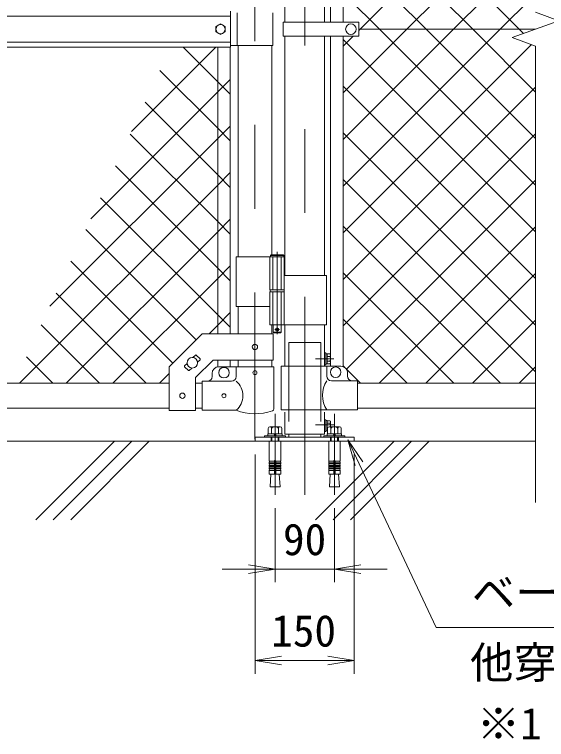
# Model space of a CAD drawing. Units: millimetres, scale not verified. Extents: x -4200 to 4200, y -2970 to 2970.
# Drawn here: x 1802 to 2609, y -491 to 609 of the extents above; entities that cross this region are included whole.
import ezdxf
from ezdxf.enums import TextEntityAlignment as Align

# ---------------------------------------------------------------- set-up
doc = ezdxf.new("R2010")
doc.units = ezdxf.units.MM
doc.header["$LTSCALE"] = 20
doc.linetypes.add('DASHED', pattern=[7.5, 6, -1.5])
doc.linetypes.add('USER1', pattern=[50.8, 31.75, -6.35, 6.35, -6.35])
for name, color, linetype, lineweight in [('0-1_D-BMK', 2, 'USER1', 13), ('0-2_D-STR1', 1, 'Continuous', 18), ('0-3_D-STR3', 3, 'Continuous', 13), ('0-4_D-STR-DIM', 7, 'Continuous', 9), ('0-5_0', 3, 'Continuous', 18), ('0-6_D-STR-TXT', 7, 'Continuous', 9), ('0-7_D-STR2', 7, 'Continuous', 9), ('0-9_D-BGD', 7, 'Continuous', 9), ('0-A_1', 7, 'Continuous', 9)]:
    doc.layers.add(name, color=color, linetype=linetype, lineweight=lineweight)
doc.styles.add('ＭＳ ゴシック', font='')
doc.styles.get('ＭＳ ゴシック').set_extended_font_data('MS Gothic')

# ---------------------------------------------------------------- blocks, each defined once
blk = doc.blocks.new('_Open')
at = {"layer": '0-5_0', "color": 7, "lineweight": 9}
blk.add_line((-20, 3.33), (0, 0), dxfattribs=at)
blk.add_lwpolyline([(-20, -3.33), (0, 0), (-20, 0)], dxfattribs=at)

msp = doc.modelspace()

# ---------------------------------------------------------------- linework, layer by layer
at = {"layer": '0-1_D-BMK'}
for p, q in [((2166.59, 1203.1), (2166.59, -35.29)), ((2241.99, 1196.61), (2241.99, -120.04)), ((2200.15, 248.79), (2200.15, 123.9)), ((2196.52, 130.87), (2203.78, 130.87)), ((2285.97, 86.37), (2258.52, 86.37)), ((2196.99, 2.97), (2196.99, -120.04)), ((2286.99, 2.97), (2286.99, -120.04)), ((2285.97, -13.63), (2258.52, -13.63))]:
    msp.add_line(p, q, dxfattribs=at)
at = {"layer": '0-2_D-STR1'}
for p, q in [((2211.74, 903.87), (2211.74, 596.87)), ((2272.24, 903.87), (2272.24, 596.87)), ((2211.74, 575.87), (2211.74, 212.87)), ((2272.24, 575.87), (2272.24, 212.87)), ((2141.19, 561.37), (2141.19, 240.87)), ((2191.99, 561.37), (2191.99, 243.87)), ((2141.19, 165.87), (2141.19, 124.42)), ((2191.99, 137.87), (2191.99, 124.42)), ((2211.74, 137.87), (2211.74, 75.07)), ((2272.24, 137.87), (2272.24, 75.07)), ((2141.19, 84.42), (2141.19, 74.37)), ((2191.99, 84.42), (2191.99, 74.37)), ((2036.59, 49.37), (1402.39, 49.37)), ((2086.59, 49.37), (2076.59, 49.37)), ((2321.99, 49.37), (2591.99, 49.37)), ((2036.59, 11.37), (1402.39, 11.37)), ((2086.59, 11.37), (2076.59, 11.37)), ((2321.99, 11.37), (2591.99, 11.37)), ((2211.74, 5.47), (2211.74, -27.63)), ((2272.24, 5.47), (2272.24, -27.63)), ((2211.74, -27.63), (2272.24, -27.63))]:
    msp.add_line(p, q, dxfattribs=at)
at = {"layer": '0-3_D-STR3'}
for p, q in [((2300.34, 596.87), (2300.34, 1099.65)), ((2281.34, 596.87), (2281.34, 1099.07)), ((1309.49, 605.87), (2129.49, 605.87)), ((2129.49, 558.87), (2129.49, 613.87)), ((2139.59, 611.37), (2139.59, 561.37)), ((2193.59, 611.37), (2193.59, 561.37)), ((2209.19, 596.87), (2209.19, 575.87)), ((2209.19, 596.87), (2323.99, 596.87)), ((2323.99, 596.87), (2323.99, 575.87)), ((2591.99, 586.37), (2323.99, 586.37)), ((2209.19, 575.87), (2323.99, 575.87)), ((2281.34, 75.07), (2281.34, 575.87)), ((2300.34, 74.49), (2300.34, 575.87)), ((1309.49, 566.87), (2129.49, 566.87)), ((2193.59, 561.37), (2129.49, 561.37)), ((1309.49, 558.87), (2129.49, 558.87)), ((2110.09, 558.87), (2110.09, 124.42)), ((2129.09, 558.87), (2129.09, 124.42)), ((2210.15, 242.87), (2190.15, 242.87)), ((2191.15, 243.87), (2209.15, 243.87)), ((2210.15, 242.87), (2209.15, 243.87)), ((2210.15, 242.87), (2210.15, 240.87)), ((2138.04, 240.87), (2138.04, 165.87)), ((2138.04, 240.87), (2210.95, 240.87)), ((2189.35, 240.87), (2189.35, 190.87)), ((2210.95, 240.87), (2210.95, 190.87)), ((2210.95, 212.87), (2275.29, 212.87)), ((2275.29, 212.87), (2275.29, 137.87)), ((2189.35, 190.87), (2210.95, 190.87)), ((2189.35, 187.87), (2210.95, 187.87)), ((2189.35, 187.87), (2189.35, 137.87)), ((2189.65, 190.87), (2189.65, 187.87)), ((2189.65, 187.87), (2210.65, 187.87)), ((2210.65, 190.87), (2210.65, 187.87)), ((2210.95, 187.87), (2210.95, 137.87)), ((2138.04, 165.87), (2189.24, 165.87)), ((2189.35, 137.87), (2275.29, 137.87)), ((2194.15, 137.87), (2194.15, 126.87)), ((2195.15, 125.87), (2194.15, 126.87)), ((2194.29, 84.42), (2194.29, 124.42)), ((2195.15, 125.87), (2205.15, 125.87)), ((2205.15, 125.87), (2206.15, 126.87)), ((2076.19, 92.08), (2072.47, 88.37)), ((2083.26, 86.43), (2077.6, 92.08)), ((2272.24, 95.37), (2273.84, 95.37)), ((2273.84, 95.37), (2273.84, 77.37)), ((2280.26, 93.87), (2275.84, 93.87)), ((2275.84, 93.87), (2275.84, 78.87)), ((2280.26, 90.13), (2275.84, 90.13)), ((2281.34, 92), (2281.34, 80.74)), ((2063.64, 79.54), (2059.92, 75.82)), ((2103.16, 84.42), (2076.59, 57.85)), ((2083.26, 85.01), (2079.54, 81.3)), ((2194.29, 84.42), (2103.16, 84.42)), ((2110.09, 84.42), (2110.09, 74.37)), ((2129.09, 84.42), (2129.09, 74.37)), ((2280.26, 82.61), (2275.84, 82.61)), ((2280.26, 78.87), (2275.84, 78.87)), ((2036.59, 8.17), (2036.59, 74.42)), ((2065.58, 68.75), (2059.92, 74.41)), ((2070.71, 72.47), (2066.99, 68.75)), ((2138.04, 74.37), (2111.59, 74.37)), ((2195.14, 74.37), (2138.04, 74.37)), ((2138.04, 74.37), (2138.04, 59.37)), ((2195.14, 74.37), (2195.14, 10.67)), ((2206.29, 75.07), (2296.99, 75.07)), ((2206.29, 75.07), (2206.29, 9.07)), ((2275.39, 75.07), (2275.39, 60.07)), ((2076.59, 8.17), (2076.59, 57.85)), ((2101.59, 59.37), (2101.59, 64.37)), ((2306.99, 65.07), (2306.99, 60.07)), ((2086.59, 52.37), (2131.04, 52.37)), ((2086.59, 8.37), (2086.59, 52.37)), ((2282.39, 53.07), (2321.99, 53.07)), ((2321.99, 53.07), (2321.99, 9.07)), ((2076.59, 8.17), (2036.59, 8.17)), ((2086.59, 8.37), (2138.04, 8.37)), ((2206.29, 9.07), (2321.99, 9.07)), ((2272.24, -6.07), (2273.84, -6.07)), ((2273.84, -6.07), (2273.84, -24.07)), ((2280.26, -7.57), (2275.84, -7.57)), ((2275.84, -7.57), (2275.84, -22.57)), ((2281.34, -9.44), (2281.34, -16.53)), ((2186.6, -19.03), (2186.6, -27.33)), ((2204.79, -16.53), (2189.2, -16.53)), ((2190.99, -16.53), (2202.99, -16.53)), ((2191.8, -27.33), (2191.8, -19.03)), ((2202.19, -27.33), (2202.19, -19.03)), ((2207.38, -27.33), (2207.38, -19.03)), ((2280.26, -11.31), (2275.84, -11.31)), ((2276.61, -18.83), (2275.84, -18.83)), ((2276.6, -19.03), (2276.6, -27.33)), ((2294.79, -16.53), (2279.2, -16.53)), ((2280.99, -16.53), (2292.99, -16.53)), ((2281.8, -27.33), (2281.8, -19.03)), ((2292.19, -27.33), (2292.19, -19.03)), ((2297.38, -27.33), (2297.38, -19.03)), ((2180.99, -30.33), (2180.99, -32.63)), ((2212.99, -30.33), (2180.99, -30.33)), ((2180.99, -32.63), (2212.99, -32.63)), ((2207.74, -27.33), (2186.24, -27.33)), ((2186.24, -27.33), (2186.24, -30.33)), ((2186.24, -30.33), (2207.74, -30.33)), ((2186.6, -27.33), (2207.38, -27.33)), ((2190.99, -32.63), (2190.99, -38.63)), ((2192.07, -38.63), (2192.07, -32.63)), ((2195.49, -27.33), (2196.3, -30.33)), ((2198.49, -30.33), (2197.69, -27.33)), ((2201.91, -38.63), (2201.91, -32.63)), ((2202.99, -38.63), (2202.99, -32.63)), ((2207.74, -30.33), (2207.74, -27.33)), ((2212.99, -32.63), (2212.99, -30.33)), ((2217.69, -27.63), (2217.69, -32.63)), ((2266.29, -27.63), (2266.29, -32.63)), ((2270.99, -30.33), (2270.99, -32.63)), ((2302.99, -30.33), (2270.99, -30.33)), ((2276.6, -22.57), (2275.84, -22.57)), ((2297.74, -27.33), (2276.24, -27.33)), ((2276.24, -27.33), (2276.24, -30.33)), ((2276.24, -30.33), (2297.74, -30.33)), ((2276.6, -27.33), (2297.38, -27.33)), ((2280.99, -32.63), (2280.99, -38.63)), ((2282.07, -38.63), (2282.07, -32.63)), ((2285.49, -27.33), (2286.3, -30.33)), ((2288.49, -30.33), (2287.69, -27.33)), ((2291.91, -38.63), (2291.91, -32.63)), ((2292.99, -38.63), (2292.99, -32.63)), ((2297.74, -30.33), (2297.74, -27.33)), ((2302.99, -32.63), (2302.99, -30.33)), ((2188.34, -38.63), (2188.34, -68.67)), ((2188.34, -38.63), (2205.64, -38.63)), ((2205.64, -38.63), (2205.64, -68.67)), ((2278.34, -38.63), (2278.34, -68.67)), ((2295.64, -38.63), (2295.64, -68.67)), ((2195.99, -68.67), (2188.34, -68.67)), ((2188.34, -71.17), (2188.78, -68.71)), ((2188.34, -71.17), (2195.99, -71.17)), ((2188.34, -71.17), (2188.34, -72.67)), ((2188.34, -72.67), (2195.99, -72.67)), ((2188.34, -75.17), (2188.78, -72.71)), ((2188.34, -75.17), (2195.99, -75.17)), ((2188.34, -75.17), (2188.34, -76.67)), ((2188.34, -76.67), (2195.99, -76.67)), ((2188.34, -79.17), (2188.78, -76.71)), ((2195.99, -68.67), (2195.99, -88.63)), ((2197.99, -68.67), (2205.64, -68.67)), ((2197.99, -68.67), (2197.99, -88.63)), ((2205.64, -71.17), (2197.99, -71.17)), ((2205.64, -72.67), (2197.99, -72.67)), ((2205.64, -75.17), (2197.99, -75.17)), ((2205.64, -76.67), (2197.99, -76.67)), ((2205.64, -71.17), (2205.21, -68.71)), ((2205.64, -75.17), (2205.21, -72.71)), ((2205.64, -79.17), (2205.21, -76.71)), ((2205.64, -71.17), (2205.64, -72.67)), ((2205.64, -75.17), (2205.64, -76.67)), ((2285.99, -68.67), (2278.34, -68.67)), ((2278.34, -71.17), (2278.78, -68.71)), ((2278.34, -71.17), (2285.99, -71.17)), ((2278.34, -71.17), (2278.34, -72.67)), ((2278.34, -72.67), (2285.99, -72.67)), ((2278.34, -75.17), (2278.78, -72.71)), ((2278.34, -75.17), (2285.99, -75.17)), ((2278.34, -75.17), (2278.34, -76.67)), ((2278.34, -76.67), (2285.99, -76.67)), ((2278.34, -79.17), (2278.78, -76.71)), ((2285.99, -68.67), (2285.99, -88.63)), ((2287.99, -68.67), (2295.64, -68.67)), ((2287.99, -68.67), (2287.99, -88.63)), ((2295.64, -71.17), (2287.99, -71.17)), ((2295.64, -72.67), (2287.99, -72.67)), ((2295.64, -75.17), (2287.99, -75.17)), ((2295.64, -76.67), (2287.99, -76.67)), ((2295.64, -71.17), (2295.21, -68.71)), ((2295.64, -75.17), (2295.21, -72.71)), ((2295.64, -79.17), (2295.21, -76.71)), ((2295.64, -71.17), (2295.64, -72.67)), ((2295.64, -75.17), (2295.64, -76.67)), ((2188.34, -79.17), (2195.99, -79.17)), ((2188.34, -79.17), (2188.34, -80.67)), ((2188.34, -83.13), (2188.78, -80.67)), ((2188.34, -80.67), (2195.99, -80.67)), ((2188.34, -83.13), (2195.99, -83.13)), ((2188.34, -83.13), (2188.34, -88.63)), ((2205.64, -79.17), (2197.99, -79.17)), ((2205.64, -80.67), (2197.99, -80.67)), ((2205.64, -83.13), (2197.99, -83.13)), ((2205.64, -83.13), (2205.21, -80.67)), ((2205.64, -79.17), (2205.64, -80.67)), ((2205.64, -83.13), (2205.64, -88.63)), ((2278.34, -79.17), (2285.99, -79.17)), ((2278.34, -79.17), (2278.34, -80.67)), ((2278.34, -83.13), (2278.78, -80.67)), ((2278.34, -80.67), (2285.99, -80.67)), ((2278.34, -83.13), (2285.99, -83.13)), ((2278.34, -83.13), (2278.34, -88.63)), ((2295.64, -79.17), (2287.99, -79.17)), ((2295.64, -80.67), (2287.99, -80.67)), ((2295.64, -83.13), (2287.99, -83.13)), ((2295.64, -83.13), (2295.21, -80.67)), ((2295.64, -79.17), (2295.64, -80.67)), ((2295.64, -83.13), (2295.64, -88.63)), ((2188.34, -88.63), (2205.64, -88.63)), ((2190.5, -88.63), (2189.41, -107.73)), ((2203.49, -88.63), (2204.57, -107.73)), ((2278.34, -88.63), (2295.64, -88.63)), ((2280.5, -88.63), (2279.41, -107.73)), ((2293.49, -88.63), (2294.57, -107.73)), ((2204.57, -107.73), (2189.41, -107.73)), ((2294.57, -107.73), (2279.41, -107.73))]:
    msp.add_line(p, q, dxfattribs=at)
at = {"layer": '0-3_D-STR3', "linetype": 'DASHED'}
for p, q in [((2193.85, 240.87), (2193.85, 190.87)), ((2206.45, 240.87), (2206.45, 190.87)), ((2193.85, 187.87), (2193.85, 137.87)), ((2206.45, 187.87), (2206.45, 137.87)), ((2217.69, 111.37), (2217.69, -27.63)), ((2217.69, 111.37), (2266.29, 111.37)), ((2266.29, 111.37), (2266.29, -27.63))]:
    msp.add_line(p, q, dxfattribs=at)
at = {"layer": '0-3_D-STR3'}
for points in [[(2114.49, 594.47), (2107.48, 590.42), (2107.48, 582.32), (2114.49, 578.27), (2121.51, 582.32), (2121.51, 590.42)], [(2275.84, 94.07), (2273.84, 94.07), (2273.84, 78.67), (2275.84, 78.67)], [(2275.84, -7.37), (2273.84, -7.37), (2273.84, -22.77), (2275.84, -22.77)], [(2166.99, -38.63), (2316.99, -38.63), (2316.99, -32.63), (2166.99, -32.63)]]:
    msp.add_lwpolyline(points, close=True, dxfattribs=at)
for points in [[(2191.15, 243.87), (2190.15, 242.87), (2190.15, 240.87)], [(2206.15, 137.87), (2206.15, 126.87), (2194.15, 126.87)], [(2194.29, 124.42), (2086.59, 124.42), (2036.59, 74.42)], [(2272.24, 95.37), (2272.24, 77.37), (2273.84, 77.37)], [(2272.24, -6.07), (2272.24, -24.07), (2273.84, -24.07)]]:
    msp.add_lwpolyline(points, dxfattribs=at)
for centre, radius in [((2311.99, 586.37), 8), ((2114.49, 586.37), 7.03), ((2200.15, 130.87), 2.5), ((2166.59, 104.42), 4), ((2071.59, 80.42), 8), ((2119.59, 65.37), 8), ((2166.59, 65.37), 3), ((2288.99, 66.07), 8), ((2056.59, 30.42), 4), ((2119.59, 30.37), 3)]:
    msp.add_circle(centre, radius, dxfattribs=at)
for centre, radius, start, end in [((2076.89, 91.38), 1, 45, 135), ((2279.18, 92), 2.16, 300, 60), ((2274.26, 86.37), 7.08, 327.93138, 32.06862), ((2082.55, 85.72), 1, 315, 45), ((2279.18, 80.74), 2.16, 300, 60), ((2060.63, 75.11), 1, 135, 225), ((2066.29, 69.46), 1, 225, 315), ((2111.59, 64.37), 10, 90, 180), ((2296.99, 65.07), 10, 0, 90), ((2094.59, 59.37), 7, 270, 0), ((2131.04, 59.37), 7, 270, 0), ((2282.39, 60.07), 7, 180, 270), ((2313.99, 60.07), 7, 180, 270), ((2119.84, 30.37), 28.55, 309.59418, 50.40582), ((2309.61, 31.07), 40.68, 147.25964, 212.74036), ((2166.59, 83.1), 80, 249.0916, 289.22051), ((2191.84, 10.67), 3.3, 289.22051, 0), ((2279.18, -9.44), 2.16, 300, 60), ((2189.2, -19.13), 2.6, 2.20423, 177.79577), ((2196.99, -23.18), 6.65, 38.61324, 141.38676), ((2204.79, -19.13), 2.6, 2.20423, 177.79577), ((2204.79, -19.13), 2.6, 2.20423, 177.79577), ((2279.2, -19.13), 2.6, 2.20423, 177.79577), ((2274.26, -15.07), 7.08, 348.07662, 32.06862), ((2286.99, -23.18), 6.65, 38.61324, 141.38676), ((2294.79, -19.13), 2.6, 2.20423, 177.79577), ((2196.99, -68.67), 1, 0, 180), ((2286.99, -68.67), 1, 0, 180)]:
    msp.add_arc(centre, radius, start, end, dxfattribs=at)
at = {"layer": '0-4_D-STR-DIM'}
for p, q in [((2627.23, 599.19), (2591.99, 612.02)), ((2556.75, 573.54), (2627.23, 599.19)), ((2591.99, 560.72), (2556.75, 573.54)), ((2591.99, -131.63), (2591.99, 560.72)), ((2166.99, -58.63), (2166.99, -391.25)), ((2316.99, -58.63), (2316.99, -391.25)), ((2196.99, -140.04), (2196.99, -252.54)), ((2286.99, -140.04), (2286.99, -252.54)), ((2156.99, -232.54), (2116.99, -232.54)), ((2196.99, -232.54), (2286.99, -232.54)), ((2326.99, -232.54), (2366.99, -232.54)), ((2206.99, -371.25), (2276.99, -371.25))]:
    msp.add_line(p, q, dxfattribs=at)
at = {"layer": '0-6_D-STR-TXT'}
msp.add_lwpolyline([(3288.07, -321.11), (2441.46, -321.11), (2308.15, -38.36)], dxfattribs=at)
at = {"layer": '0-7_D-STR2'}
for p, q in [((2496.68, 586.37), (2300.34, 782.71)), ((2396.93, 586.37), (2591.99, 781.43)), ((2425.97, 586.37), (2300.34, 712)), ((2467.64, 586.37), (2591.99, 710.72)), ((2355.26, 586.37), (2300.34, 641.29)), ((2538.35, 586.37), (2591.99, 640.01)), ((2300.34, 489.78), (2396.93, 586.37)), ((2300.34, 419.07), (2467.64, 586.37)), ((2300.34, 348.36), (2538.35, 586.37)), ((2591.99, 349.64), (2355.26, 586.37)), ((2591.99, 420.35), (2425.97, 586.37)), ((2591.99, 491.06), (2496.68, 586.37)), ((2300.34, 560.49), (2315.72, 575.87)), ((2591.99, 278.92), (2300.34, 570.57)), ((2300.34, 277.65), (2585.7, 563.01)), ((1979.32, 431.1), (2107.09, 558.87)), ((2129.09, 558.43), (2128.65, 558.87)), ((2110.09, 436.01), (2022.47, 523.63)), ((2110.09, 491.16), (2129.09, 510.16)), ((2591.99, 208.21), (2300.34, 499.86)), ((2300.34, 206.94), (2591.99, 498.59)), ((1917.54, 298.61), (2110.09, 491.16)), ((2110.09, 365.3), (1999.98, 475.41)), ((2110.09, 420.45), (2129.09, 439.45)), ((2129.09, 417.01), (2110.09, 436.01)), ((2591.99, 137.5), (2300.34, 429.15)), ((1855.75, 166.11), (2110.09, 420.45)), ((2110.09, 294.59), (1977.49, 427.18)), ((2300.34, 136.23), (2591.99, 427.88)), ((2110.09, 223.88), (1955.01, 378.96)), ((2110.09, 349.74), (2129.09, 368.74)), ((2129.09, 346.3), (2110.09, 365.3)), ((2591.99, 66.79), (2300.34, 358.44)), ((2305.34, 70.52), (2591.99, 357.17)), ((1809.72, 49.37), (2110.09, 349.74)), ((2110.09, 153.16), (1932.52, 330.74)), ((2110.09, 279.03), (2129.09, 298.03)), ((2129.09, 275.59), (2110.09, 294.59)), ((2538.71, 49.37), (2300.34, 287.73)), ((2354.9, 49.37), (2591.99, 286.46)), ((1880.43, 49.37), (2110.09, 279.03)), ((2077.36, 115.19), (1910.03, 282.51)), ((2042, 79.83), (1887.55, 234.29)), ((2110.09, 208.32), (2129.09, 227.32)), ((2129.09, 204.88), (2110.09, 223.88)), ((2468, 49.37), (2300.34, 217.02)), ((2425.61, 49.37), (2591.99, 215.75)), ((1951.14, 49.37), (2110.09, 208.32)), ((2001.76, 49.37), (1865.06, 186.07)), ((2129.09, 134.16), (2110.09, 153.16)), ((2397.28, 49.37), (2300.34, 146.31)), ((2496.32, 49.37), (2591.99, 145.04)), ((1931.05, 49.37), (1842.57, 137.84)), ((1860.34, 49.37), (1820.08, 89.62)), ((2302.73, 73.21), (2300.34, 75.6)), ((2326.57, 49.37), (2305.13, 70.81)), ((2567.03, 49.37), (2591.99, 74.33)), ((2021.85, 49.37), (2036.59, 64.11))]:
    msp.add_line(p, q, dxfattribs=at)
for points in [[(2573.96, 579.8), (2567.39, 586.37), (2300.34, 853.42)], [(2323.99, 584.14), (2326.22, 586.37), (2591.99, 852.14)], [(2129.09, 487.72), (2110.09, 506.72), (2057.94, 558.87)], [(2096.9, 124.42), (2110.09, 137.61), (2129.09, 156.61)]]:
    msp.add_lwpolyline(points, dxfattribs=at)
at = {"layer": '0-9_D-BGD'}
for p, q in [((2591.99, -38.63), (-108.01, -38.63)), ((1834.32, -157.69), (1953.38, -38.63)), ((1860.84, -157.69), (1979.9, -38.63)), ((1887.35, -157.69), (2006.42, -38.63)), ((2258.59, -157.69), (2377.65, -38.63))]:
    msp.add_line(p, q, dxfattribs=at)
at = {"layer": '0-A_1'}
for p, q in [((2285.1, -157.69), (2404.16, -38.63)), ((2311.62, -157.69), (2430.68, -38.63))]:
    msp.add_line(p, q, dxfattribs=at)

# ---------------------------------------------------------------- block references
at = {"layer": '0-4_D-STR-DIM', "xscale": 2, "yscale": 2}
for p in [(2196.99, -232.54), (2316.99, -371.25)]:
    msp.add_blockref('_Open', p, dxfattribs=at)
at = {"layer": '0-4_D-STR-DIM', "xscale": 2, "yscale": 2, "rotation": 180}
for p in [(2286.99, -232.54), (2166.99, -371.25)]:
    msp.add_blockref('_Open', p, dxfattribs=at)
at = {"layer": '0-6_D-STR-TXT', "xscale": 2, "yscale": 2, "rotation": 115.24209}
msp.add_blockref('_Open', (2307.3, -36.55), dxfattribs=at)

# ---------------------------------------------------------------- texts
at = {"layer": '0-4_D-STR-DIM', "style": 'ＭＳ ゴシック'}
for s, p in [('90', (2209.12, -225.8)), ('150', (2191.34, -364.5))]:
    msp.add_text(s, height=48.09, dxfattribs=at).set_placement(p, align=Align.BOTTOM_LEFT)
at = {"layer": '0-6_D-STR-TXT', "style": 'ＭＳ ゴシック'}
for s, p in [('ベースプレート 150x150x6 ', (2495.43, -306.5)), ('他穿孔めねじアンカーM12', (2492.81, -412.73)), ('※1', (2502.9, -505.39))]:
    msp.add_text(s, height=48.09, dxfattribs=at).set_placement(p, align=Align.BOTTOM_LEFT)

doc.saveas('drawing.dxf')
